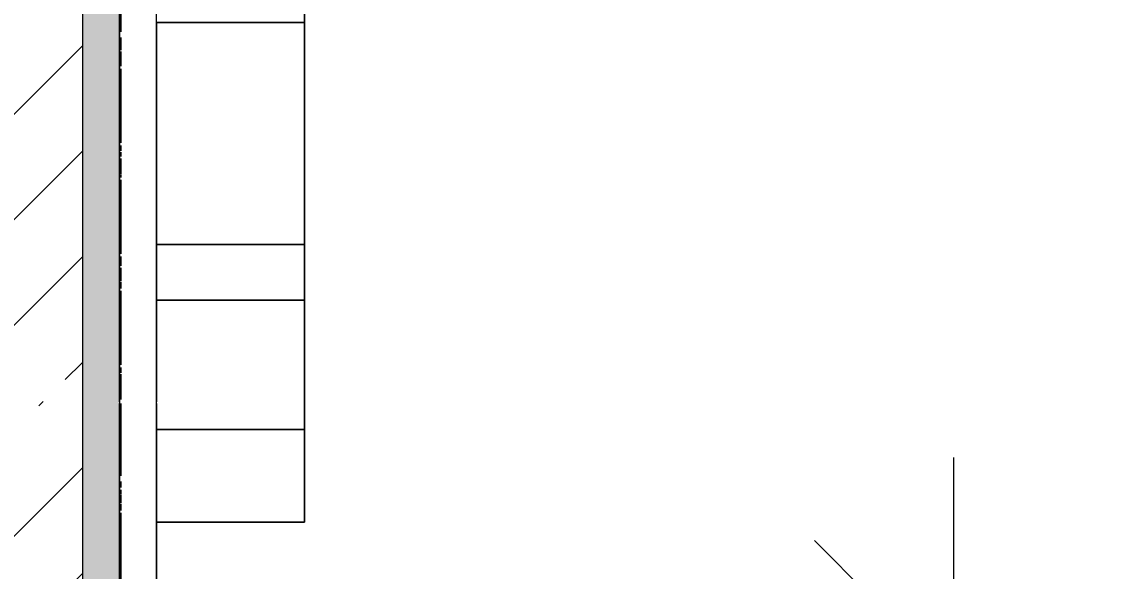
# Model space of a CAD drawing. Header units: millimetres. Extents: x 81494 to 296443, y -8553 to 29000.
# Drawn here: x 100767 to 101354, y 19313 to 19610 of the extents above; entities that cross this region are included whole.
import ezdxf

# ---------------------------------------------------------------- set-up
doc = ezdxf.new("R2010")
doc.units = ezdxf.units.MM
for name, color, linetype, lineweight in [('A-ANNO-DIMS', 7, 'Continuous', 9), ('A-ANNO-DIMS-100', 7, 'Continuous', 9), ('A-WALL', 7, 'Continuous', 9), ('I-FURN-IDEN', 7, 'Continuous', 9), ('I-WALL', 7, 'Continuous', 9)]:
    doc.layers.add(name, color=color, linetype=linetype, lineweight=lineweight)
for name, color, linetype, lineweight, true_color in [('A-WALL-1', 9, 'Continuous', 9, 0x808080), ('A-WALL-FNSH-1', 9, 'Continuous', 9, 0x808080), ('I-FURN-1', 9, 'Continuous', 9, 0x808080)]:
    doc.layers.add(name, color=color, linetype=linetype, lineweight=lineweight, true_color=true_color)
doc.styles.add('ISOCPEUR_1', font='isocpeur.ttf', dxfattribs={"width": 0.9, "height": 200})
doc.dimstyles.new('ISO-2_0_0_9К_Средний_округл2', dxfattribs={"dimscale": 304.8, "dimtxt": 199.196235, "dimasz": 0.492126, "dimexe": 0.393701, "dimexo": 0, "dimgap": 0, "dimtad": 1, "dimdec": 0, "dimrnd": 10, "dimzin": 0, "dimdsep": 46, "dimtxsty": 'ISOCPEUR_1', "dimblk1": 'OBLIQUE', "dimblk2": 'OBLIQUE', "dimsah": 1, "dimcen": 0.09, "dimdle": 0.393701, "dimazin": 0, "dimtfac": 1, "dimtdec": 4, "dimtix": 1, "dimtmove": 0, "dimatfit": 3, "dimfxl": 1, "dimtvp": 1, "dimtolj": 1, "dimtzin": 0, "dimarcsym": 2})

# ---------------------------------------------------------------- blocks, each defined once
blk = doc.blocks.new('Бизиборд лего - бизиборд 1_21б-32328682-План расстановки мебели и оборудования 1 этажа в осях 23_1-33')
at = {"layer": 'I-FURN-1'}
for p, q in [((-355, 100), (-385, 100)), ((-385, 100), (-355, 100)), ((-235, 100), (-355, 100)), ((-355, 100), (-235, 100)), ((-205, 100), (-355, 100)), ((-355, 100), (-355, 20)), ((-355, 20), (-355, 100)), ((-355, 100), (-205, 100)), ((-205, 100), (-235, 100)), ((-235, 100), (-205, 100)), ((-205, 100), (-235, 100)), ((-235, 100), (-235, 20)), ((-235, 20), (-235, 100)), ((-235, 100), (-205, 100)), ((-135, 100), (-205, 100)), ((-205, 100), (-135, 100)), ((-85, 100), (-205, 100)), ((-205, 100), (-85, 100)), ((-205, 20), (-205, 100)), ((-205, 100), (-205, 20)), ((-135, 20), (-135, 100)), ((-135, 100), (-135, 20)), ((-85, 20), (-85, 100)), ((-85, 100), (-85, 20)), ((0, 20), (-500, 20)), ((-355, 20), (-350, 20)), ((-355, 20), (-350, 20)), ((-350, 20), (-355, 20)), ((-355, 20), (-350, 20)), ((-350, 20), (-355, 20)), ((-350, 20), (-348.66, 20)), ((-330, 20), (-350, 20)), ((-350, 20), (-330, 20)), ((-330, 20), (-350, 20)), ((-350, 20), (-340, 20)), ((-330, 20), (-350, 20)), ((-350, 20), (-330, 20)), ((-330, 20), (-350, 20)), ((-350, 20), (-330, 20)), ((-349.66, 20), (-350, 20)), ((-350, 20), (-330, 20)), ((-330, 20), (-350, 20)), ((-350, 20), (-345, 20)), ((-330, 20), (-350, 20)), ((-350, 20), (-330, 20)), ((-330, 20), (-350, 20)), ((-350, 20), (-349.66, 20)), ((-330.34, 20), (-350, 20)), ((-350, 20), (-345, 20)), ((-330, 20), (-350, 20)), ((-350, 20), (-332.93, 20)), ((-347.07, 20), (-350, 20)), ((-350, 20), (-330, 20)), ((-330, 20), (-350, 20)), ((-350, 20), (-330, 20)), ((-330, 20), (-350, 20)), ((-350, 20), (-348.66, 20)), ((-330, 20), (-350, 20)), ((-350, 20), (-347.07, 20)), ((-345, 20), (-350, 20)), ((-350, 20), (-348.66, 20)), ((-348.66, 20), (-350, 20)), ((-350, 20), (-349.66, 20)), ((-348.66, 20), (-350, 20)), ((-350, 20), (-349.66, 20)), ((-335, 20), (-350, 20)), ((-350, 20), (-330, 20)), ((-337.41, 20), (-350, 20)), ((-350, 20), (-330, 20)), ((-330, 20), (-350, 20)), ((-350, 20), (-330, 20)), ((-330, 20), (-350, 20)), ((-350, 20), (-349.66, 20)), ((-342.59, 20), (-350, 20)), ((-350, 20), (-330, 20)), ((-330, 20), (-350, 20)), ((-350, 20), (-348.66, 20)), ((-349.66, 20), (-350, 20)), ((-350, 20), (-330, 20)), ((-330, 20), (-350, 20)), ((-350, 20), (-330, 20)), ((-330, 20), (-350, 20)), ((-350, 20), (-342.59, 20)), ((-349.66, 20), (-350, 20)), ((-348.66, 20), (-349.66, 20)), ((-349.66, 20), (-347.07, 20)), ((-349.66, 20), (-330, 20)), ((-349.66, 20), (-347.07, 20)), ((-349.66, 20), (-348.66, 20)), ((-347.07, 20), (-349.66, 20)), ((-330, 20), (-349.66, 20)), ((-348.66, 20), (-347.07, 20)), ((-342.59, 20), (-348.66, 20)), ((-348.66, 20), (-330, 20)), ((-348.66, 20), (-330, 20)), ((-347.07, 20), (-348.66, 20)), ((-345, 20), (-348.66, 20)), ((-348.66, 20), (-347.07, 20)), ((-348.66, 20), (-345, 20)), ((-347.07, 20), (-340, 20)), ((-347.07, 20), (-345, 20)), ((-347.07, 20), (-345, 20)), ((-330, 20), (-347.07, 20)), ((-347.07, 20), (-335, 20)), ((-345, 20), (-347.07, 20)), ((-347.07, 20), (-330, 20)), ((-347.07, 20), (-330, 20)), ((-342.59, 20), (-347.07, 20)), ((-347.07, 20), (-340, 20)), ((-340, 20), (-347.07, 20)), ((-347.07, 20), (-340, 20)), ((-340, 20), (-347.07, 20)), ((-345, 20), (-330, 20)), ((-345, 20), (-342.59, 20)), ((-345, 20), (-335, 20)), ((-345, 20), (-342.59, 20)), ((-330, 20), (-345, 20)), ((-337.41, 20), (-345, 20)), ((-330, 20), (-345, 20)), ((-345, 20), (-342.59, 20)), ((-330, 20), (-342.59, 20)), ((-342.59, 20), (-340, 20)), ((-342.59, 20), (-340, 20)), ((-332.93, 20), (-342.59, 20)), ((-342.59, 20), (-330, 20)), ((-330, 20), (-342.59, 20)), ((-342.59, 20), (-340, 20)), ((-340, 20), (-337.41, 20)), ((-340, 20), (-331.34, 20)), ((-340, 20), (-337.41, 20)), ((-340, 20), (-337.41, 20)), ((-339.36, 20), (-331.34, 20)), ((-339.36, 20), (-331.34, 20)), ((-331.34, 20), (-339.36, 20)), ((-339.36, 20), (-331.34, 20)), ((-331.34, 20), (-339.36, 20)), ((-337.41, 20), (-330, 20)), ((-337.41, 20), (-335, 20)), ((-330, 20), (-337.41, 20)), ((-330, 20), (-337.41, 20)), ((-337.41, 20), (-335, 20)), ((-335, 20), (-330, 20)), ((-335, 20), (-332.93, 20)), ((-335, 20), (-332.93, 20)), ((-330, 20), (-335, 20)), ((-335, 20), (-332.93, 20)), ((-332.93, 20), (-330, 20)), ((-332.93, 20), (-330, 20)), ((-332.93, 20), (-331.34, 20)), ((-330, 20), (-332.93, 20)), ((-332.93, 20), (-330, 20)), ((-331.34, 20), (-330.34, 20)), ((-331.34, 20), (-330, 20)), ((-330.34, 20), (-330, 20)), ((-330, 20), (-330.34, 20)), ((-330, 20), (-290, 20)), ((-330, 20), (-290, 20)), ((-290, 20), (-330, 20)), ((-330, 20), (-290, 20)), ((-290, 20), (-330, 20)), ((-290, 20), (-289.82, 20)), ((-289.82, 20), (-290, 20)), ((-290, 20), (-289.82, 20)), ((-289.82, 20), (-290, 20)), ((-290, 20), (-289.82, 20)), ((-289.82, 20), (-290, 20)), ((-290, 20), (-289.82, 20)), ((-289.82, 20), (-290, 20)), ((-290, 20), (-289.82, 20)), ((-289.82, 20), (-290, 20)), ((-290, 20), (-289.82, 20)), ((-289.82, 20), (-290, 20)), ((-290, 20), (-289.82, 20)), ((-289.82, 20), (-290, 20)), ((-290, 20), (-289.82, 20)), ((-289.82, 20), (-290, 20)), ((-290, 20), (-289.82, 20)), ((-289.82, 20), (-290, 20)), ((-290, 20), (-289.82, 20)), ((-289.82, 20), (-290, 20)), ((-290, 20), (-289.82, 20)), ((-289.82, 20), (-290, 20)), ((-290, 20), (-289.82, 20)), ((-289.82, 20), (-290, 20)), ((-290, 20), (-289.82, 20)), ((-289.82, 20), (-290, 20)), ((-290, 20), (-289.82, 20)), ((-289.82, 20), (-290, 20)), ((-290, 20), (-289.82, 20)), ((-289.82, 20), (-290, 20)), ((-290, 20), (-289.82, 20)), ((-289.82, 20), (-290, 20)), ((-290, 20), (-289.82, 20)), ((-289.82, 20), (-290, 20)), ((-290, 20), (-289.82, 20)), ((-289.82, 20), (-290, 20)), ((-290, 20), (-289.82, 20)), ((-289.82, 20), (-290, 20)), ((-290, 20), (-289.82, 20)), ((-289.82, 20), (-290, 20)), ((-290, 20), (-289.82, 20)), ((-289.82, 20), (-290, 20)), ((-290, 20), (-289.82, 20)), ((-289.82, 20), (-290, 20)), ((-290, 20), (-289.82, 20)), ((-289.82, 20), (-290, 20)), ((-290, 20), (-289.82, 20)), ((-289.82, 20), (-290, 20)), ((-290, 20), (-289.82, 20)), ((-289.82, 20), (-290, 20)), ((-290, 20), (-289.82, 20)), ((-289.82, 20), (-290, 20)), ((-290, 20), (-289.66, 20)), ((-287.07, 20), (-290, 20)), ((-289.82, 20), (-289.66, 20)), ((-289.66, 20), (-289.82, 20)), ((-289.82, 20), (-289.66, 20)), ((-289.66, 20), (-289.82, 20)), ((-289.82, 20), (-289.66, 20)), ((-289.66, 20), (-289.82, 20)), ((-289.82, 20), (-289.66, 20)), ((-289.66, 20), (-289.82, 20)), ((-289.82, 20), (-289.66, 20)), ((-289.66, 20), (-289.82, 20)), ((-289.82, 20), (-289.66, 20)), ((-289.66, 20), (-289.82, 20)), ((-289.82, 20), (-289.66, 20)), ((-289.66, 20), (-289.82, 20)), ((-289.82, 20), (-289.66, 20)), ((-289.66, 20), (-289.82, 20)), ((-289.82, 20), (-289.66, 20)), ((-289.66, 20), (-289.82, 20)), ((-289.82, 20), (-289.66, 20)), ((-289.66, 20), (-289.82, 20)), ((-289.82, 20), (-289.66, 20)), ((-289.66, 20), (-289.82, 20)), ((-289.82, 20), (-289.66, 20)), ((-289.66, 20), (-289.82, 20)), ((-289.82, 20), (-289.66, 20)), ((-289.66, 20), (-289.82, 20)), ((-289.82, 20), (-289.66, 20)), ((-289.66, 20), (-289.82, 20)), ((-289.82, 20), (-289.66, 20)), ((-289.66, 20), (-289.82, 20)), ((-289.82, 20), (-289.66, 20)), ((-289.66, 20), (-289.82, 20)), ((-289.82, 20), (-289.66, 20)), ((-289.66, 20), (-289.82, 20)), ((-289.82, 20), (-289.66, 20)), ((-289.66, 20), (-289.82, 20)), ((-289.82, 20), (-289.66, 20)), ((-289.66, 20), (-289.82, 20)), ((-289.82, 20), (-289.66, 20)), ((-289.66, 20), (-289.82, 20)), ((-289.82, 20), (-289.66, 20)), ((-289.66, 20), (-289.82, 20)), ((-289.82, 20), (-289.66, 20)), ((-289.66, 20), (-289.82, 20)), ((-289.82, 20), (-289.66, 20)), ((-289.66, 20), (-289.82, 20)), ((-289.82, 20), (-289.66, 20)), ((-289.66, 20), (-289.82, 20)), ((-289.82, 20), (-289.66, 20)), ((-289.66, 20), (-289.82, 20)), ((-289.82, 20), (-289.66, 20)), ((-289.66, 20), (-289.82, 20)), ((-289.66, 20), (-288.66, 20)), ((-285, 20), (-289.66, 20)), ((-289.66, 20), (-270, 20)), ((-270, 20), (-289.66, 20)), ((-289.66, 20), (-270, 20)), ((-270, 20), (-289.66, 20)), ((-289.66, 20), (-270, 20)), ((-270, 20), (-289.66, 20)), ((-289.66, 20), (-277.41, 20)), ((-270, 20), (-289.66, 20)), ((-289.66, 20), (-270, 20)), ((-270, 20), (-289.66, 20)), ((-289.66, 20), (-270, 20)), ((-270, 20), (-289.66, 20)), ((-289.66, 20), (-272.93, 20)), ((-270, 20), (-289.66, 20)), ((-289.66, 20), (-270, 20)), ((-272.93, 20), (-289.66, 20)), ((-289.66, 20), (-270, 20)), ((-270, 20), (-289.66, 20)), ((-289.66, 20), (-270, 20)), ((-270, 20), (-289.66, 20)), ((-289.66, 20), (-270, 20)), ((-270, 20), (-289.66, 20)), ((-289.66, 20), (-270, 20)), ((-270, 20), (-289.66, 20)), ((-289.66, 20), (-270, 20)), ((-287.07, 20), (-289.66, 20)), ((-289.66, 20), (-282.59, 20)), ((-288.66, 20), (-289.66, 20)), ((-289.66, 20), (-285, 20)), ((-282.59, 20), (-289.66, 20)), ((-289.66, 20), (-288.66, 20)), ((-288.66, 20), (-289.66, 20)), ((-289.66, 20), (-270, 20)), ((-270, 20), (-289.66, 20)), ((-289.66, 20), (-272.93, 20)), ((-288.66, 20), (-289.66, 20)), ((-289.66, 20), (-277.41, 20)), ((-288.66, 20), (-289.66, 20)), ((-289.66, 20), (-288.66, 20)), ((-272.93, 20), (-289.66, 20)), ((-289.66, 20), (-288.66, 20)), ((-270, 20), (-289.66, 20)), ((-289.66, 20), (-270, 20)), ((-270, 20), (-289.66, 20)), ((-289.66, 20), (-287.07, 20)), ((-287.07, 20), (-289.66, 20)), ((-289.66, 20), (-270, 20)), ((-270, 20), (-289.66, 20)), ((-289.66, 20), (-270, 20)), ((-270, 20), (-289.66, 20)), ((-289.66, 20), (-288.66, 20)), ((-288.66, 20), (-285.62, 20)), ((-288.66, 20), (-287.07, 20)), ((-287.07, 20), (-288.66, 20)), ((-288.66, 20), (-287.07, 20)), ((-270, 20), (-288.66, 20)), ((-287.07, 20), (-288.66, 20)), ((-282.59, 20), (-288.66, 20)), ((-288.66, 20), (-287.07, 20)), ((-288.66, 20), (-287.07, 20)), ((-288.66, 20), (-287.07, 20)), ((-288.66, 20), (-285.62, 20)), ((-285.62, 20), (-288.66, 20)), ((-288.66, 20), (-285.62, 20)), ((-285.62, 20), (-288.66, 20)), ((-287.07, 20), (-285, 20)), ((-270, 20), (-287.07, 20)), ((-285, 20), (-287.07, 20)), ((-287.07, 20), (-280, 20)), ((-285, 20), (-287.07, 20)), ((-287.07, 20), (-285, 20)), ((-287.07, 20), (-272.93, 20)), ((-287.07, 20), (-270, 20)), ((-285, 20), (-287.07, 20)), ((-287.07, 20), (-270, 20)), ((-285, 20), (-287.07, 20)), ((-285, 20), (-282.59, 20)), ((-285, 20), (-282.59, 20)), ((-282.59, 20), (-285, 20)), ((-270, 20), (-285, 20)), ((-285, 20), (-270, 20)), ((-282.59, 20), (-285, 20)), ((-285, 20), (-282.59, 20)), ((-282.59, 20), (-285, 20)), ((-282.59, 20), (-285, 20)), ((-285, 20), (-282.59, 20)), ((-282.59, 20), (-285, 20)), ((-285, 20), (-282.59, 20)), ((-282.59, 20), (-285, 20)), ((-282.59, 20), (-280, 20)), ((-280, 20), (-282.59, 20)), ((-282.59, 20), (-280, 20)), ((-272.93, 20), (-282.59, 20)), ((-280, 20), (-282.59, 20)), ((-275, 20), (-282.59, 20)), ((-282.59, 20), (-280, 20)), ((-277.41, 20), (-282.59, 20)), ((-280, 20), (-282.59, 20)), ((-281.48, 20), (-273.21, 20)), ((-281.48, 20), (-273.21, 20)), ((-273.21, 20), (-281.48, 20)), ((-281.48, 20), (-273.21, 20)), ((-273.21, 20), (-281.48, 20)), ((-280, 20), (-277.41, 20)), ((-270, 20), (-280, 20)), ((-280, 20), (-277.41, 20)), ((-280, 20), (-275, 20)), ((-277.41, 20), (-280, 20)), ((-280, 20), (-271.34, 20)), ((-277.41, 20), (-280, 20)), ((-277.41, 20), (-275, 20)), ((-277.41, 20), (-272.93, 20)), ((-277.41, 20), (-275, 20)), ((-270, 20), (-277.41, 20)), ((-277.41, 20), (-275, 20)), ((-270, 20), (-277.41, 20)), ((-270, 20), (-277.41, 20)), ((-275, 20), (-270, 20)), ((-275, 20), (-272.93, 20)), ((-275, 20), (-272.93, 20)), ((-275, 20), (-272.93, 20)), ((-272.93, 20), (-275, 20)), ((-272.93, 20), (-271.34, 20)), ((-272.93, 20), (-270, 20)), ((-272.93, 20), (-270, 20)), ((-270.34, 20), (-272.93, 20)), ((-272.93, 20), (-270, 20)), ((-270, 20), (-272.93, 20)), ((-272.93, 20), (-270, 20)), ((-272.93, 20), (-270, 20)), ((-272.93, 20), (-270, 20)), ((-271.34, 20), (-272.93, 20)), ((-271.34, 20), (-272.93, 20)), ((-272.93, 20), (-271.34, 20)), ((-272.93, 20), (-271.34, 20)), ((-271.34, 20), (-272.93, 20)), ((-272.93, 20), (-271.34, 20)), ((-271.34, 20), (-272.93, 20)), ((-270, 20), (-271.34, 20)), ((-271.34, 20), (-270.34, 20)), ((-270.34, 20), (-271.34, 20)), ((-271.34, 20), (-270, 20)), ((-270, 20), (-270.34, 20)), ((-270.34, 20), (-270, 20)), ((-270, 20), (-270.34, 20)), ((-270, 20), (-235, 20)), ((-270, 20), (-235, 20)), ((-235, 20), (-270, 20)), ((-270, 20), (-230, 20)), ((-230, 20), (-270, 20)), ((-235, 20), (-230, 20)), ((-235, 20), (-230, 20)), ((-230, 20), (-235, 20)), ((-235, 20), (-230, 20)), ((-230, 20), (-235, 20)), ((-230, 20), (-220, 20)), ((-215, 20), (-230, 20)), ((-230, 20), (-210, 20)), ((-210, 20), (-230, 20)), ((-230, 20), (-210, 20)), ((-229.66, 20), (-230, 20)), ((-230, 20), (-210, 20)), ((-210, 20), (-230, 20)), ((-230, 20), (-210, 20)), ((-210, 20), (-230, 20)), ((-230, 20), (-210, 20)), ((-228.66, 20), (-230, 20)), ((-230, 20), (-222.59, 20)), ((-210, 20), (-230, 20)), ((-230, 20), (-211.34, 20)), ((-210, 20), (-230, 20)), ((-230, 20), (-210, 20)), ((-210, 20), (-230, 20)), ((-230, 20), (-217.41, 20)), ((-229.66, 20), (-230, 20)), ((-230, 20), (-228.66, 20)), ((-210.34, 20), (-230, 20)), ((-230, 20), (-210, 20)), ((-227.07, 20), (-230, 20)), ((-230, 20), (-210, 20)), ((-210, 20), (-230, 20)), ((-230, 20), (-229.66, 20)), ((-210, 20), (-230, 20)), ((-230, 20), (-229.66, 20)), ((-210, 20), (-230, 20)), ((-230, 20), (-227.07, 20)), ((-212.93, 20), (-230, 20)), ((-230, 20), (-228.66, 20)), ((-229.66, 20), (-230, 20)), ((-230, 20), (-210, 20)), ((-210, 20), (-230, 20)), ((-230, 20), (-229.66, 20)), ((-210, 20), (-230, 20)), ((-230, 20), (-222.59, 20)), ((-225, 20), (-230, 20)), ((-230, 20), (-228.66, 20)), ((-217.41, 20), (-230, 20)), ((-230, 20), (-210, 20)), ((-210, 20), (-230, 20)), ((-230, 20), (-210, 20)), ((-210, 20), (-230, 20)), ((-230, 20), (-229.66, 20)), ((-229.66, 20), (-230, 20)), ((-230, 20), (-210, 20)), ((-210, 20), (-230, 20)), ((-230, 20), (-210, 20)), ((-210, 20), (-230, 20)), ((-230, 20), (-210.34, 20)), ((-212.93, 20), (-230, 20)), ((-212.93, 20), (-229.66, 20)), ((-225, 20), (-229.66, 20)), ((-229.66, 20), (-222.59, 20)), ((-229.66, 20), (-228.66, 20)), ((-228.66, 20), (-229.66, 20)), ((-229.66, 20), (-228.66, 20)), ((-229.66, 20), (-227.07, 20)), ((-227.07, 20), (-229.66, 20)), ((-228.66, 20), (-223.6, 20)), ((-210, 20), (-228.66, 20)), ((-228.66, 20), (-212.93, 20)), ((-228.66, 20), (-227.07, 20)), ((-228.66, 20), (-227.07, 20)), ((-215, 20), (-228.66, 20)), ((-228.66, 20), (-227.07, 20)), ((-228.66, 20), (-215, 20)), ((-228.66, 20), (-223.6, 20)), ((-223.6, 20), (-228.66, 20)), ((-228.66, 20), (-223.6, 20)), ((-223.6, 20), (-228.66, 20)), ((-228.66, 20), (-223.6, 20)), ((-223.6, 20), (-228.66, 20)), ((-210, 20), (-227.07, 20)), ((-227.07, 20), (-225, 20)), ((-227.07, 20), (-222.59, 20)), ((-227.07, 20), (-225, 20)), ((-227.07, 20), (-222.59, 20)), ((-227.07, 20), (-210, 20)), ((-225, 20), (-227.07, 20)), ((-220, 20), (-225, 20)), ((-225, 20), (-222.59, 20)), ((-225, 20), (-222.59, 20)), ((-220, 20), (-225, 20)), ((-222.59, 20), (-225, 20)), ((-222.59, 20), (-215.33, 20)), ((-222.59, 20), (-220, 20)), ((-222.59, 20), (-210, 20)), ((-222.59, 20), (-210, 20)), ((-222.59, 20), (-220, 20)), ((-222.59, 20), (-220, 20)), ((-222.59, 20), (-211.34, 20)), ((-222.59, 20), (-212.93, 20)), ((-220, 20), (-222.59, 20)), ((-222.59, 20), (-215.33, 20)), ((-215.33, 20), (-222.59, 20)), ((-222.59, 20), (-215.33, 20)), ((-215.33, 20), (-222.59, 20)), ((-222.59, 20), (-215.33, 20)), ((-215.33, 20), (-222.59, 20)), ((-220, 20), (-210, 20)), ((-220, 20), (-210, 20)), ((-215, 20), (-220, 20)), ((-220, 20), (-210, 20)), ((-220, 20), (-217.41, 20)), ((-210.34, 20), (-220, 20)), ((-217.41, 20), (-220, 20)), ((-217.41, 20), (-215, 20)), ((-217.41, 20), (-215, 20)), ((-211.34, 20), (-217.41, 20)), ((-210, 20), (-217.41, 20)), ((-215, 20), (-211.34, 20)), ((-210, 20), (-215, 20)), ((-215, 20), (-212.93, 20)), ((-211.34, 20), (-215, 20)), ((-215, 20), (-212.93, 20)), ((-210, 20), (-215, 20)), ((-215, 20), (-211.34, 20)), ((-215, 20), (-211.34, 20)), ((-211.34, 20), (-215, 20)), ((-215, 20), (-211.34, 20)), ((-211.34, 20), (-215, 20)), ((-215, 20), (-211.34, 20)), ((-211.34, 20), (-215, 20)), ((-210, 20), (-212.93, 20)), ((-212.93, 20), (-211.34, 20)), ((-212.93, 20), (-210, 20)), ((-211.34, 20), (-212.93, 20)), ((-212.93, 20), (-211.34, 20)), ((-212.93, 20), (-211.34, 20)), ((-211.34, 20), (-212.93, 20)), ((-211.34, 20), (-210, 20)), ((-211.34, 20), (-210.34, 20)), ((-210, 20), (-211.34, 20)), ((-210.34, 20), (-211.34, 20)), ((-211.34, 20), (-210, 20)), ((-211.34, 20), (-210, 20)), ((-211.34, 20), (-210, 20)), ((-211.34, 20), (-210.34, 20)), ((-210, 20), (-211.34, 20)), ((-210.34, 20), (-211.34, 20)), ((-210.34, 20), (-210, 20)), ((-210, 20), (-210.34, 20)), ((-210, 20), (-210.34, 20)), ((-210, 20), (-210.34, 20)), ((-210.34, 20), (-210, 20)), ((-210.34, 20), (-210, 20)), ((-210, 20), (-210.34, 20)), ((-210, 20), (-205, 20)), ((-210, 20), (-205, 20)), ((-205, 20), (-210, 20)), ((-210, 20), (-205, 20)), ((-205, 20), (-210, 20)), ((-210, 20), (-205, 20)), ((-205, 20), (-210, 20)), ((-205, 20), (-170, 20)), ((-205, 20), (-170, 20)), ((-170, 20), (-205, 20)), ((-205, 20), (-170, 20)), ((-170, 20), (-205, 20)), ((-170, 20), (-162.59, 20)), ((-157.45, 20), (-170, 20)), ((-170, 20), (-157.45, 20)), ((-157.45, 20), (-170, 20)), ((-170, 20), (-169.66, 20)), ((-157.45, 20), (-170, 20)), ((-170, 20), (-157.45, 20)), ((-157.45, 20), (-170, 20)), ((-170, 20), (-157.45, 20)), ((-157.45, 20), (-170, 20)), ((-170, 20), (-157.45, 20)), ((-157.45, 20), (-170, 20)), ((-170, 20), (-157.45, 20)), ((-157.45, 20), (-170, 20)), ((-170, 20), (-157.45, 20)), ((-157.45, 20), (-170, 20)), ((-170, 20), (-167.07, 20)), ((-168.66, 20), (-170, 20)), ((-170, 20), (-157.45, 20)), ((-157.45, 20), (-170, 20)), ((-170, 20), (-157.45, 20)), ((-157.45, 20), (-170, 20)), ((-170, 20), (-157.45, 20)), ((-157.45, 20), (-170, 20)), ((-170, 20), (-157.45, 20)), ((-157.45, 20), (-170, 20)), ((-170, 20), (-157.45, 20)), ((-157.45, 20), (-170, 20)), ((-170, 20), (-167.07, 20)), ((-157.45, 20), (-170, 20)), ((-170, 20), (-162.59, 20)), ((-157.45, 20), (-170, 20)), ((-170, 20), (-167.07, 20)), ((-169.66, 20), (-170, 20)), ((-170, 20), (-157.45, 20)), ((-169.66, 20), (-170, 20)), ((-170, 20), (-157.45, 20)), ((-167.07, 20), (-170, 20)), ((-170, 20), (-157.45, 20)), ((-169.66, 20), (-170, 20)), ((-170, 20), (-157.45, 20)), ((-157.45, 20), (-170, 20)), ((-170, 20), (-157.45, 20)), ((-157.45, 20), (-170, 20)), ((-170, 20), (-157.45, 20)), ((-157.45, 20), (-170, 20)), ((-170, 20), (-169.66, 20)), ((-167.07, 20), (-170, 20)), ((-170, 20), (-157.45, 20)), ((-157.45, 20), (-170, 20)), ((-170, 20), (-157.45, 20)), ((-157.45, 20), (-170, 20)), ((-170, 20), (-162.59, 20)), ((-169.66, 20), (-170, 20)), ((-169.66, 20), (-157.45, 20)), ((-157.45, 20), (-169.66, 20)), ((-157.45, 20), (-169.66, 20)), ((-168.66, 20), (-169.66, 20)), ((-169.66, 20), (-168.66, 20)), ((-150, 20), (-169.66, 20)), ((-168.66, 20), (-165.72, 20)), ((-157.45, 20), (-168.66, 20)), ((-167.07, 20), (-168.66, 20)), ((-168.66, 20), (-165, 20)), ((-168.66, 20), (-165.72, 20)), ((-165.72, 20), (-168.66, 20)), ((-168.66, 20), (-165.72, 20)), ((-165.72, 20), (-168.66, 20)), ((-167.07, 20), (-157.45, 20)), ((-167.07, 20), (-160, 20)), ((-167.07, 20), (-157.45, 20)), ((-162.59, 20), (-167.07, 20)), ((-165, 20), (-167.07, 20)), ((-162.59, 20), (-167.07, 20)), ((-165, 20), (-157.46, 20)), ((-162.59, 20), (-165, 20)), ((-165, 20), (-160, 20)), ((-165, 20), (-157.46, 20)), ((-157.46, 20), (-165, 20)), ((-165, 20), (-157.46, 20)), ((-157.46, 20), (-165, 20)), ((-162.59, 20), (-160, 20)), ((-162.59, 20), (-157.45, 20)), ((-160, 20), (-162.59, 20)), ((-160, 20), (-162.59, 20)), ((-160, 20), (-162.59, 20)), ((-162.59, 20), (-160, 20)), ((-160, 20), (-157.45, 20)), ((-160, 20), (-157.45, 20)), ((-157.45, 20), (-160, 20)), ((-157.45, 20), (-160, 20)), ((-160, 20), (-157.45, 20)), ((-157.45, 20), (-160, 20)), ((-160, 20), (-157.41, 20)), ((-157.45, 20), (-157.41, 20)), ((-157.41, 20), (-157.45, 20)), ((-157.45, 20), (-157.41, 20)), ((-157.41, 20), (-157.45, 20)), ((-157.45, 20), (-157.41, 20)), ((-157.41, 20), (-157.45, 20)), ((-157.45, 20), (-157.41, 20)), ((-157.41, 20), (-157.45, 20)), ((-157.45, 20), (-157.41, 20)), ((-157.41, 20), (-157.45, 20)), ((-157.45, 20), (-157.41, 20)), ((-157.41, 20), (-157.45, 20)), ((-157.45, 20), (-157.41, 20)), ((-157.41, 20), (-157.45, 20)), ((-157.45, 20), (-157.41, 20)), ((-157.41, 20), (-157.45, 20)), ((-157.45, 20), (-157.41, 20)), ((-157.41, 20), (-157.45, 20)), ((-157.45, 20), (-157.41, 20)), ((-157.41, 20), (-157.45, 20)), ((-157.45, 20), (-157.41, 20)), ((-157.41, 20), (-157.45, 20)), ((-157.45, 20), (-157.41, 20)), ((-157.41, 20), (-157.45, 20)), ((-157.45, 20), (-157.41, 20)), ((-157.41, 20), (-157.45, 20)), ((-157.45, 20), (-157.41, 20)), ((-157.41, 20), (-157.45, 20)), ((-157.45, 20), (-157.41, 20)), ((-157.41, 20), (-157.45, 20)), ((-157.45, 20), (-157.41, 20)), ((-157.41, 20), (-157.45, 20)), ((-157.45, 20), (-157.41, 20)), ((-157.41, 20), (-157.45, 20)), ((-157.45, 20), (-157.41, 20)), ((-157.41, 20), (-157.45, 20)), ((-157.45, 20), (-157.41, 20)), ((-157.41, 20), (-157.45, 20)), ((-157.45, 20), (-157.41, 20)), ((-157.41, 20), (-157.45, 20)), ((-157.45, 20), (-157.41, 20)), ((-157.41, 20), (-157.45, 20)), ((-157.45, 20), (-157.41, 20)), ((-157.41, 20), (-157.45, 20)), ((-157.45, 20), (-157.41, 20)), ((-157.41, 20), (-157.45, 20)), ((-157.45, 20), (-157.41, 20)), ((-157.41, 20), (-157.45, 20)), ((-157.45, 20), (-157.41, 20)), ((-157.41, 20), (-157.45, 20)), ((-157.45, 20), (-157.41, 20)), ((-157.41, 20), (-157.45, 20)), ((-157.41, 20), (-151.34, 20)), ((-157.41, 20), (-150, 20)), ((-150, 20), (-157.41, 20)), ((-157.41, 20), (-150, 20)), ((-150, 20), (-157.41, 20)), ((-157.41, 20), (-150, 20)), ((-150, 20), (-157.41, 20)), ((-157.41, 20), (-150, 20)), ((-150, 20), (-157.41, 20)), ((-157.41, 20), (-150, 20)), ((-150, 20), (-157.41, 20)), ((-157.41, 20), (-150, 20)), ((-150, 20), (-157.41, 20)), ((-157.41, 20), (-150, 20)), ((-150, 20), (-157.41, 20)), ((-157.41, 20), (-150, 20)), ((-152.93, 20), (-157.41, 20)), ((-157.41, 20), (-152.93, 20)), ((-150, 20), (-157.41, 20)), ((-157.41, 20), (-150, 20)), ((-150, 20), (-157.41, 20)), ((-157.41, 20), (-150, 20)), ((-150, 20), (-157.41, 20)), ((-157.41, 20), (-150, 20)), ((-150, 20), (-157.41, 20)), ((-157.41, 20), (-150, 20)), ((-151.34, 20), (-157.41, 20)), ((-157.41, 20), (-150, 20)), ((-150, 20), (-157.41, 20)), ((-157.41, 20), (-151.34, 20)), ((-150, 20), (-157.41, 20)), ((-157.41, 20), (-155, 20)), ((-150, 20), (-157.41, 20)), ((-157.41, 20), (-150, 20)), ((-155, 20), (-157.41, 20)), ((-157.41, 20), (-150, 20)), ((-155, 20), (-157.41, 20)), ((-157.41, 20), (-150, 20)), ((-155, 20), (-157.41, 20)), ((-157.41, 20), (-150, 20)), ((-155, 20), (-157.41, 20)), ((-157.41, 20), (-150, 20)), ((-150, 20), (-157.41, 20)), ((-157.41, 20), (-150, 20)), ((-150, 20), (-157.41, 20)), ((-157.41, 20), (-155, 20)), ((-152.93, 20), (-157.41, 20)), ((-157.41, 20), (-155, 20)), ((-150, 20), (-157.41, 20)), ((-157.41, 20), (-150, 20)), ((-150, 20), (-157.41, 20)), ((-157.41, 20), (-150, 20)), ((-150, 20), (-157.41, 20)), ((-157.41, 20), (-155, 20)), ((-157.41, 20), (-151.34, 20)), ((-151.34, 20), (-157.41, 20)), ((-157.41, 20), (-151.34, 20)), ((-151.34, 20), (-157.41, 20)), ((-155, 20), (-150, 20)), ((-150, 20), (-155, 20)), ((-150, 20), (-155, 20)), ((-150, 20), (-155, 20)), ((-152.93, 20), (-155, 20)), ((-155, 20), (-152.93, 20)), ((-155, 20), (-152.93, 20)), ((-155, 20), (-152.93, 20)), ((-150, 20), (-152.93, 20)), ((-152.93, 20), (-150, 20)), ((-151.34, 20), (-152.93, 20)), ((-152.93, 20), (-151.34, 20)), ((-150.34, 20), (-152.93, 20)), ((-152.93, 20), (-150, 20)), ((-152.93, 20), (-150, 20)), ((-150, 20), (-151.34, 20)), ((-151.34, 20), (-150.34, 20)), ((-150.34, 20), (-151.34, 20)), ((-151.34, 20), (-150, 20)), ((-150.34, 20), (-150, 20)), ((-150, 20), (-150.34, 20)), ((-150, 20), (-150.34, 20)), ((-149.19, 20), (-135, 20)), ((-149.19, 20), (-135, 20)), ((-135, 20), (-149.19, 20)), ((-149.19, 20), (-110, 20)), ((-110, 20), (-149.19, 20)), ((-135, 20), (-110, 20)), ((-110, 20), (-91.34, 20)), ((-91.34, 20), (-110, 20)), ((-110, 20), (-91.34, 20)), ((-91.34, 20), (-110, 20)), ((-110, 20), (-91.34, 20)), ((-91.34, 20), (-110, 20)), ((-110, 20), (-102.59, 20)), ((-91.34, 20), (-110, 20)), ((-110, 20), (-91.34, 20)), ((-91.34, 20), (-110, 20)), ((-110, 20), (-91.34, 20)), ((-91.34, 20), (-110, 20)), ((-110, 20), (-91.34, 20)), ((-91.34, 20), (-110, 20)), ((-110, 20), (-91.34, 20)), ((-91.34, 20), (-110, 20)), ((-110, 20), (-91.34, 20)), ((-97.41, 20), (-110, 20)), ((-110, 20), (-105, 20)), ((-105, 20), (-110, 20)), ((-110, 20), (-91.34, 20)), ((-91.34, 20), (-110, 20)), ((-110, 20), (-91.34, 20)), ((-91.34, 20), (-110, 20)), ((-110, 20), (-95, 20)), ((-91.34, 20), (-110, 20)), ((-110, 20), (-91.34, 20)), ((-91.34, 20), (-110, 20)), ((-110, 20), (-105, 20)), ((-107.07, 20), (-110, 20)), ((-110, 20), (-109.66, 20)), ((-109.66, 20), (-110, 20)), ((-110, 20), (-109.66, 20)), ((-107.07, 20), (-110, 20)), ((-110, 20), (-91.34, 20)), ((-102.59, 20), (-110, 20)), ((-110, 20), (-109.66, 20)), ((-91.34, 20), (-110, 20)), ((-110, 20), (-109.66, 20)), ((-108.66, 20), (-110, 20)), ((-110, 20), (-91.34, 20)), ((-91.34, 20), (-110, 20)), ((-110, 20), (-91.34, 20)), ((-91.34, 20), (-110, 20)), ((-110, 20), (-105, 20)), ((-108.66, 20), (-110, 20)), ((-110, 20), (-109.66, 20)), ((-102.59, 20), (-110, 20)), ((-110, 20), (-91.34, 20)), ((-91.34, 20), (-110, 20)), ((-110, 20), (-91.34, 20)), ((-91.34, 20), (-110, 20)), ((-110, 20), (-109.66, 20)), ((-90, 20), (-110, 20)), ((-109.66, 20), (-108.66, 20)), ((-108.66, 20), (-109.66, 20)), ((-109.66, 20), (-108.66, 20)), ((-109.66, 20), (-108.66, 20)), ((-109.66, 20), (-108.66, 20)), ((-109.66, 20), (-108.66, 20)), ((-109.66, 20), (-90, 20)), ((-108.66, 20), (-107.07, 20)), ((-107.07, 20), (-108.66, 20)), ((-108.66, 20), (-100, 20)), ((-108.66, 20), (-95, 20)), ((-108.66, 20), (-107.07, 20)), ((-107.07, 20), (-108.66, 20)), ((-91.34, 20), (-108.66, 20)), ((-108.66, 20), (-107.07, 20)), ((-107.07, 20), (-103.71, 20)), ((-105, 20), (-107.07, 20)), ((-107.07, 20), (-105, 20)), ((-105, 20), (-107.07, 20)), ((-95, 20), (-107.07, 20)), ((-107.07, 20), (-105, 20)), ((-105, 20), (-107.07, 20)), ((-107.07, 20), (-97.41, 20)), ((-107.07, 20), (-103.71, 20)), ((-103.71, 20), (-107.07, 20)), ((-105, 20), (-91.34, 20)), ((-97.41, 20), (-105, 20)), ((-105, 20), (-102.59, 20)), ((-102.59, 20), (-105, 20)), ((-105, 20), (-102.59, 20)), ((-102.59, 20), (-105, 20)), ((-105, 20), (-102.59, 20)), ((-102.59, 20), (-105, 20)), ((-105, 20), (-102.59, 20)), ((-102.59, 20), (-100, 20)), ((-102.59, 20), (-91.34, 20)), ((-102.59, 20), (-95, 20)), ((-91.34, 20), (-102.59, 20)), ((-102.59, 20), (-92.93, 20)), ((-100, 20), (-102.59, 20)), ((-91.34, 20), (-102.59, 20)), ((-102.59, 20), (-100, 20)), ((-100, 20), (-102.59, 20)), ((-102.59, 20), (-100, 20)), ((-97.41, 20), (-102.59, 20)), ((-102.59, 20), (-100, 20)), ((-100, 20), (-102.59, 20)), ((-97.41, 20), (-100, 20)), ((-100, 20), (-97.41, 20)), ((-100, 20), (-95, 20)), ((-95, 20), (-100, 20)), ((-100, 20), (-95, 20)), ((-99.58, 20), (-95.44, 20)), ((-99.58, 20), (-95.44, 20)), ((-95.44, 20), (-99.58, 20)), ((-91.34, 20), (-97.41, 20)), ((-95, 20), (-97.41, 20)), ((-95, 20), (-97.41, 20)), ((-97.41, 20), (-95, 20)), ((-97.41, 20), (-91.34, 20)), ((-91.34, 20), (-97.41, 20)), ((-95, 20), (-91.34, 20)), ((-91.34, 20), (-95, 20)), ((-95, 20), (-91.34, 20)), ((-95, 20), (-91.34, 20)), ((-92.93, 20), (-95, 20)), ((-95, 20), (-92.93, 20)), ((-91.34, 20), (-95, 20)), ((-95, 20), (-91.34, 20)), ((-95, 20), (-91.34, 20)), ((-91.34, 20), (-95, 20)), ((-95, 20), (-92.93, 20)), ((-95, 20), (-91.34, 20)), ((-91.34, 20), (-95, 20)), ((-92.93, 20), (-91.34, 20)), ((-91.34, 20), (-92.93, 20)), ((-92.93, 20), (-91.34, 20)), ((-92.93, 20), (-91.34, 20)), ((-91.34, 20), (-91.3, 20)), ((-91.3, 20), (-91.34, 20)), ((-91.34, 20), (-91.3, 20)), ((-91.3, 20), (-91.34, 20)), ((-91.34, 20), (-91.3, 20)), ((-91.3, 20), (-91.34, 20)), ((-91.34, 20), (-91.3, 20)), ((-91.3, 20), (-91.34, 20)), ((-91.34, 20), (-91.3, 20)), ((-91.3, 20), (-91.34, 20)), ((-91.34, 20), (-91.3, 20)), ((-91.3, 20), (-91.34, 20)), ((-91.34, 20), (-91.3, 20)), ((-91.3, 20), (-91.34, 20)), ((-91.34, 20), (-91.3, 20)), ((-91.3, 20), (-91.34, 20)), ((-91.34, 20), (-91.3, 20)), ((-91.3, 20), (-91.34, 20)), ((-91.34, 20), (-91.3, 20)), ((-91.3, 20), (-91.34, 20)), ((-91.34, 20), (-91.3, 20)), ((-91.3, 20), (-91.34, 20)), ((-91.34, 20), (-91.3, 20)), ((-91.3, 20), (-91.34, 20)), ((-91.34, 20), (-91.3, 20)), ((-91.3, 20), (-91.34, 20)), ((-91.34, 20), (-91.3, 20)), ((-91.3, 20), (-91.34, 20)), ((-91.34, 20), (-91.3, 20)), ((-91.3, 20), (-91.34, 20)), ((-91.34, 20), (-91.3, 20)), ((-91.3, 20), (-91.34, 20)), ((-91.34, 20), (-91.3, 20)), ((-91.3, 20), (-91.34, 20)), ((-91.34, 20), (-91.3, 20)), ((-91.3, 20), (-91.34, 20)), ((-91.34, 20), (-91.3, 20)), ((-91.3, 20), (-91.34, 20)), ((-91.34, 20), (-91.3, 20)), ((-91.3, 20), (-91.34, 20)), ((-91.34, 20), (-91.3, 20)), ((-91.3, 20), (-91.34, 20)), ((-91.34, 20), (-91.3, 20)), ((-91.3, 20), (-91.34, 20)), ((-91.34, 20), (-91.3, 20)), ((-91.3, 20), (-91.34, 20)), ((-91.34, 20), (-91.3, 20)), ((-91.3, 20), (-91.34, 20)), ((-91.34, 20), (-91.3, 20)), ((-91.3, 20), (-91.34, 20)), ((-91.34, 20), (-91.3, 20)), ((-91.3, 20), (-91.34, 20)), ((-91.3, 20), (-90, 20)), ((-90, 20), (-91.3, 20)), ((-91.3, 20), (-90, 20)), ((-90, 20), (-91.3, 20)), ((-91.3, 20), (-90, 20)), ((-90, 20), (-91.3, 20)), ((-91.3, 20), (-90, 20)), ((-90, 20), (-91.3, 20)), ((-91.3, 20), (-90, 20)), ((-90, 20), (-91.3, 20)), ((-91.3, 20), (-90, 20)), ((-90, 20), (-91.3, 20)), ((-91.3, 20), (-90, 20)), ((-90, 20), (-91.3, 20)), ((-91.3, 20), (-90, 20)), ((-90, 20), (-91.3, 20)), ((-91.3, 20), (-90.34, 20)), ((-90, 20), (-91.3, 20)), ((-91.3, 20), (-90, 20)), ((-90, 20), (-91.3, 20)), ((-91.3, 20), (-90, 20)), ((-90, 20), (-91.3, 20)), ((-91.3, 20), (-90, 20)), ((-90, 20), (-91.3, 20)), ((-91.3, 20), (-90, 20)), ((-90, 20), (-91.3, 20)), ((-91.3, 20), (-90, 20)), ((-90, 20), (-91.3, 20)), ((-91.3, 20), (-90.34, 20)), ((-90, 20), (-91.3, 20)), ((-91.3, 20), (-90.34, 20)), ((-90, 20), (-91.3, 20)), ((-91.3, 20), (-90, 20)), ((-90.34, 20), (-91.3, 20)), ((-91.3, 20), (-90, 20)), ((-90, 20), (-91.3, 20)), ((-91.3, 20), (-90.34, 20)), ((-90, 20), (-91.3, 20)), ((-91.3, 20), (-90, 20)), ((-90.34, 20), (-91.3, 20)), ((-91.3, 20), (-90, 20)), ((-90, 20), (-91.3, 20)), ((-91.3, 20), (-90, 20)), ((-90, 20), (-91.3, 20)), ((-91.3, 20), (-90, 20)), ((-90, 20), (-91.3, 20)), ((-91.3, 20), (-90, 20)), ((-90, 20), (-91.3, 20)), ((-91.3, 20), (-90, 20)), ((-90, 20), (-91.3, 20)), ((-91.3, 20), (-90, 20)), ((-90, 20), (-91.3, 20)), ((-90.34, 20), (-90, 20)), ((-90.34, 20), (-90, 20)), ((-90.34, 20), (-90, 20)), ((-90, 20), (-90.34, 20)), ((-90.34, 20), (-90, 20)), ((-90, 20), (-90.34, 20)), ((-90, 20), (-85, 20)), ((-90, 20), (-85, 20)), ((-85, 20), (-90, 20)), ((-85, 20), (-50, 20)), ((-500, 0), (0, 0)), ((-330, 0), (-350, 0)), ((-350, 0), (-330, 0)), ((-330, 0), (-350, 0)), ((-350, 0), (-330, 0)), ((-330, 0), (-350, 0)), ((-350, 0), (-330, 0)), ((-345, 0), (-350, 0)), ((-350, 0), (-330, 0)), ((-330, 0), (-350, 0)), ((-350, 0), (-330, 0)), ((-330, 0), (-350, 0)), ((-350, 0), (-330, 0)), ((-330, 0), (-350, 0)), ((-350, 0), (-340, 0)), ((-330, 0), (-345, 0)), ((-340, 0), (-337.41, 0)), ((-337.41, 0), (-335, 0)), ((-335, 0), (-332.93, 0)), ((-332.93, 0), (-330.34, 0)), ((-330.34, 0), (-330, 0)), ((-289.82, 0), (-290, 0)), ((-290, 0), (-289.82, 0)), ((-289.82, 0), (-290, 0)), ((-290, 0), (-289.82, 0)), ((-289.82, 0), (-290, 0)), ((-290, 0), (-289.82, 0)), ((-289.82, 0), (-290, 0)), ((-290, 0), (-289.82, 0)), ((-289.82, 0), (-290, 0)), ((-290, 0), (-289.82, 0)), ((-289.82, 0), (-290, 0)), ((-290, 0), (-289.82, 0)), ((-287.07, 0), (-290, 0)), ((-290, 0), (-270, 0)), ((-289.66, 0), (-289.82, 0)), ((-289.82, 0), (-289.66, 0)), ((-289.66, 0), (-289.82, 0)), ((-289.82, 0), (-289.66, 0)), ((-289.66, 0), (-289.82, 0)), ((-289.82, 0), (-289.66, 0)), ((-289.66, 0), (-289.82, 0)), ((-289.82, 0), (-289.66, 0)), ((-289.66, 0), (-289.82, 0)), ((-289.82, 0), (-289.66, 0)), ((-289.66, 0), (-289.82, 0)), ((-289.82, 0), (-289.66, 0)), ((-270, 0), (-289.66, 0)), ((-289.66, 0), (-270, 0)), ((-270, 0), (-289.66, 0)), ((-289.66, 0), (-270, 0)), ((-270, 0), (-289.66, 0)), ((-289.66, 0), (-270, 0)), ((-270, 0), (-289.66, 0)), ((-289.66, 0), (-270.34, 0)), ((-270, 0), (-289.66, 0)), ((-289.66, 0), (-270, 0)), ((-270, 0), (-289.66, 0)), ((-289.66, 0), (-270, 0)), ((-280, 0), (-287.07, 0)), ((-277.41, 0), (-280, 0)), ((-275, 0), (-277.41, 0)), ((-272.93, 0), (-275, 0)), ((-271.34, 0), (-272.93, 0)), ((-270, 0), (-271.34, 0)), ((-270.34, 0), (-270, 0)), ((-210, 0), (-230, 0)), ((-230, 0), (-210, 0)), ((-210, 0), (-230, 0)), ((-230, 0), (-229.66, 0)), ((-210, 0), (-230, 0)), ((-230, 0), (-225, 0)), ((-210, 0), (-230, 0)), ((-230, 0), (-229.66, 0)), ((-210, 0), (-230, 0)), ((-230, 0), (-210, 0)), ((-210, 0), (-230, 0)), ((-230, 0), (-210, 0)), ((-210, 0), (-230, 0)), ((-230, 0), (-210, 0)), ((-229.66, 0), (-210, 0)), ((-229.66, 0), (-210, 0)), ((-225, 0), (-211.34, 0)), ((-211.34, 0), (-210, 0)), ((-162.59, 0), (-170, 0)), ((-170, 0), (-157.45, 0)), ((-165, 0), (-170, 0)), ((-170, 0), (-157.45, 0)), ((-157.45, 0), (-170, 0)), ((-170, 0), (-157.45, 0)), ((-157.45, 0), (-170, 0)), ((-170, 0), (-157.45, 0)), ((-157.45, 0), (-170, 0)), ((-170, 0), (-157.45, 0)), ((-157.45, 0), (-170, 0)), ((-170, 0), (-157.45, 0)), ((-150, 0), (-170, 0)), ((-170, 0), (-150, 0)), ((-157.45, 0), (-165, 0)), ((-160, 0), (-162.59, 0)), ((-157.45, 0), (-160, 0)), ((-157.41, 0), (-157.45, 0)), ((-157.45, 0), (-157.41, 0)), ((-157.41, 0), (-157.45, 0)), ((-157.45, 0), (-157.41, 0)), ((-157.41, 0), (-157.45, 0)), ((-157.45, 0), (-157.41, 0)), ((-157.41, 0), (-157.45, 0)), ((-157.45, 0), (-157.41, 0)), ((-157.41, 0), (-157.45, 0)), ((-157.45, 0), (-157.41, 0)), ((-157.41, 0), (-157.45, 0)), ((-157.45, 0), (-157.41, 0)), ((-151.34, 0), (-157.41, 0)), ((-157.41, 0), (-150, 0)), ((-150, 0), (-157.41, 0)), ((-157.41, 0), (-150, 0)), ((-150, 0), (-157.41, 0)), ((-157.41, 0), (-150, 0)), ((-150, 0), (-157.41, 0)), ((-157.41, 0), (-155, 0)), ((-150, 0), (-157.41, 0)), ((-157.41, 0), (-150, 0)), ((-150, 0), (-157.41, 0)), ((-157.41, 0), (-150, 0)), ((-155, 0), (-150, 0)), ((-150, 0), (-151.34, 0)), ((-108.66, 0), (-110, 0)), ((-110, 0), (-91.34, 0)), ((-91.34, 0), (-110, 0)), ((-110, 0), (-91.34, 0)), ((-91.34, 0), (-110, 0)), ((-110, 0), (-91.34, 0)), ((-102.59, 0), (-110, 0)), ((-110, 0), (-107.07, 0)), ((-91.34, 0), (-110, 0)), ((-110, 0), (-91.34, 0)), ((-91.34, 0), (-110, 0)), ((-110, 0), (-91.34, 0)), ((-90, 0), (-110, 0)), ((-110, 0), (-90, 0)), ((-91.34, 0), (-108.66, 0)), ((-107.07, 0), (-100, 0)), ((-100, 0), (-102.59, 0)), ((-95, 0), (-100, 0)), ((-100, 0), (-97.41, 0)), ((-97.41, 0), (-95, 0)), ((-92.93, 0), (-95, 0)), ((-95, 0), (-92.93, 0)), ((-91.34, 0), (-92.93, 0)), ((-92.93, 0), (-91.34, 0)), ((-91.3, 0), (-91.34, 0)), ((-91.34, 0), (-91.3, 0)), ((-91.3, 0), (-91.34, 0)), ((-91.34, 0), (-91.3, 0)), ((-91.3, 0), (-91.34, 0)), ((-91.34, 0), (-91.3, 0)), ((-91.3, 0), (-91.34, 0)), ((-91.34, 0), (-91.3, 0)), ((-91.3, 0), (-91.34, 0)), ((-91.34, 0), (-91.3, 0)), ((-91.3, 0), (-91.34, 0)), ((-91.34, 0), (-91.3, 0)), ((-90, 0), (-91.3, 0)), ((-91.3, 0), (-90, 0)), ((-90, 0), (-91.3, 0)), ((-91.3, 0), (-90, 0)), ((-90, 0), (-91.3, 0)), ((-91.3, 0), (-90, 0)), ((-90, 0), (-91.3, 0)), ((-91.3, 0), (-90, 0)), ((-90, 0), (-91.3, 0)), ((-91.3, 0), (-90, 0)), ((-90, 0), (-91.3, 0)), ((-91.3, 0), (-90, 0))]:
    blk.add_line(p, q, dxfattribs=at)
blk = doc.blocks.new('Марка_Мебель - В прямоуг_Balcon_Марка-25523697-План расстановки мебели и оборудования 1 этажа в осях 23_1-33')
at = {"layer": 'I-FURN-IDEN'}
blk.add_arc((-2.4547, 1.3776), 0.9, 90, 180, dxfattribs=at)
blk = doc.blocks.new('DIMBLOCK55-План расстановки мебели и оборудования 1 этажа в осях 23_1-33')
at = {"layer": 'A-ANNO-DIMS-100'}
for p, q in [((101270.62, 19374.5), (101270.62, 17631)), ((100920, 19254.5), (101390.62, 19254.5)), ((101270.62, 19254.5), (100920, 19254.5)), ((101376.69, 17751), (101150.62, 17751)), ((101270.62, 17751), (101376.69, 17751))]:
    blk.add_line(p, q, dxfattribs=at)
at = {"layer": 'A-ANNO-DIMS-100', "lineweight": 20}
for p, q in [((101270.62, 19254.5), (101195.62, 19329.5)), ((101270.62, 19254.5), (101345.62, 19179.5)), ((101270.62, 17751), (101195.62, 17826)), ((101270.62, 17751), (101345.62, 17676))]:
    blk.add_line(p, q, dxfattribs=at)
at = {"layer": 'A-ANNO-DIMS-100', "color": 0, "insert": (101009.33, 18267.16), "char_height": 200, "width": 565.4109, "attachment_point": 1, "rotation": 90, "line_spacing_factor": 1.149209, "style": 'ISOCPEUR_1'}
blk.add_mtext('1500', dxfattribs=at)
blk = doc.blocks.new('_Oblique')
at = {"color": 0, "linetype": 'ByBlock', "lineweight": -2}
blk.add_line((-0.5, -0.5), (0.5, 0.5), dxfattribs=at)

msp = doc.modelspace()

# ---------------------------------------------------------------- hatches: boundary and pattern name
at = {"layer": 'I-WALL'}
h = msp.add_hatch(dxfattribs=at)
h.set_pattern_fill('FP_2', color=256, style=0, pattern_type=2)
h.set_pattern_definition([(45, (0, 0), (-57.024626, 57.024626), []), (45, (57.025, 0), (-57.024626, 57.024626), [100.806, -20.161, 3.353, -16.808])])
h.paths.add_polyline_path([(100800, 17750), (100800, 21400), (100580, 21400), (100580, 17750), (100644.79, 17750)])
h = msp.add_hatch(dxfattribs=at)
h.set_pattern_fill('FP_67', color=256, style=0, pattern_type=2)
h.set_pattern_definition([(0, (0, 0), (121.92, 30.48), [10.058, -81.382, 10.058, -81.382, -487.68]), (0, (0, 0), (121.92, 30.48), [-182.88, 10.058, -172.822, 10.058, -81.382, -213.36]), (0, (0, 0), (121.92, 30.48), [-457.2, 10.058, -50.902, 10.058, -142.342]), (120, (45.72, 15.24), (-87.356454, 90.345817), [10.058, -81.382, 10.058, -81.382, -487.68]), (120, (45.72, 15.24), (-87.356454, 90.345817), [-182.88, 10.058, -172.822, 10.058, -81.382, -213.36]), (120, (45.72, 15.24), (-87.356454, 90.345817), [-457.2, 10.058, -50.902, 10.058, -142.342]), (240, (60.96, 76.2), (-34.563546, -120.825817), [10.058, -81.382, 10.058, -81.382, -487.68]), (240, (60.96, 76.2), (-34.563546, -120.825817), [-182.88, 10.058, -172.822, 10.058, -81.382, -213.36]), (240, (60.96, 76.2), (-34.563546, -120.825817), [-457.2, 10.058, -50.902, 10.058, -142.342])])
h.paths.add_polyline_path([(100816.36, 17750), (100820, 17750), (100820, 20791.5), (100800, 20791.5), (100800, 17750)])

# ---------------------------------------------------------------- linework, layer by layer
at = {"layer": 'A-WALL'}
for p, q in [((100820, 19604.5), (100820, 19643.47)), ((100820, 19594.5), (100820, 19601.57)), ((100820, 19585.84), (100820, 19593.86)), ((100820, 19544.5), (100820, 19584.5)), ((100820, 19540.12), (100820, 19543.16)), ((100820, 19537.09), (100820, 19539.5)), ((100820, 19527.71), (100820, 19535.98)), ((100820, 19525.84), (100820, 19527.43)), ((100820, 19484.5), (100820, 19524.5)), ((100820, 19478.1), (100820, 19483.16)), ((100820, 19469.83), (100820, 19477.09)), ((100820, 19465.84), (100820, 19469.5)), ((100820, 19424.5), (100820, 19464.5)), ((100820, 19420.22), (100820, 19423.16)), ((100820, 19411.96), (100820, 19419.5)), ((100820, 19405.84), (100820, 19411.91)), ((100820, 19364.5), (100820, 19403.69)), ((100820, 19358.21), (100820, 19361.57)), ((100820, 19354.5), (100820, 19357.09)), ((100820, 19349.94), (100820, 19354.08)), ((100820, 19345.84), (100820, 19349.5)), ((100820, 19304.5), (100820, 19344.5))]:
    msp.add_line(p, q, dxfattribs=at)
at = {"layer": 'A-WALL-1'}
msp.add_line((100800, 21400), (100800, 17530), dxfattribs=at)
at = {"layer": 'A-WALL-FNSH-1'}
for p, q in [((100821, 19604.48), (100821, 19643.47)), ((100821, 19599.5), (100821, 19601.47)), ((100821, 19597.09), (100821, 19599.38)), ((100821, 19594.5), (100821, 19596.96)), ((100821, 19591.91), (100821, 19593.86)), ((100821, 19589.5), (100821, 19591.79)), ((100821, 19587.43), (100821, 19589.4)), ((100821, 19585.84), (100821, 19587.35)), ((100821, 19544.48), (100821, 19584.5)), ((100821, 19541.57), (100821, 19543.08)), ((100821, 19540.12), (100821, 19541.47)), ((100821, 19537.09), (100821, 19539.38)), ((100821, 19534.5), (100821, 19535.98)), ((100821, 19531.91), (100821, 19534.37)), ((100821, 19529.5), (100821, 19531.79)), ((100821, 19527.71), (100821, 19529.4)), ((100821, 19525.84), (100821, 19527.35)), ((100821, 19484.48), (100821, 19524.5)), ((100821, 19481.57), (100821, 19483.08)), ((100821, 19479.5), (100821, 19481.47)), ((100821, 19478.1), (100821, 19479.38)), ((100821, 19474.5), (100821, 19476.96)), ((100821, 19471.91), (100821, 19474.37)), ((100821, 19469.83), (100821, 19471.79)), ((100821, 19467.43), (100821, 19469.4)), ((100821, 19465.84), (100821, 19467.35)), ((100821, 19424.48), (100821, 19464.5)), ((100821, 19421.57), (100821, 19423.08)), ((100821, 19420.22), (100821, 19421.47)), ((100821, 19417.09), (100821, 19419.38)), ((100821, 19414.5), (100821, 19416.96)), ((100821, 19411.96), (100821, 19414.37)), ((100821, 19409.5), (100821, 19411.79)), ((100821, 19407.43), (100821, 19409.4)), ((100821, 19405.84), (100821, 19407.35)), ((100821, 19364.48), (100821, 19403.69)), ((100821, 19359.5), (100821, 19361.47)), ((100821, 19358.21), (100821, 19359.38)), ((100821, 19354.5), (100821, 19356.96)), ((100821, 19351.91), (100821, 19354.08)), ((100821, 19349.94), (100821, 19351.79)), ((100821, 19347.43), (100821, 19349.4)), ((100821, 19345.84), (100821, 19347.35)), ((100821, 19304.48), (100821, 19344.5))]:
    msp.add_line(p, q, dxfattribs=at)

# ---------------------------------------------------------------- block references
at = {"layer": 'I-FURN-1', "rotation": 270.0000000000001}
msp.add_blockref('Бизиборд лего - бизиборд 1_21б-32328682-План расстановки мебели и оборудования 1 этажа в осях 23_1-33', (100820, 19254.5), dxfattribs=at)
at = {"layer": 'I-FURN-IDEN', "xscale": 99.99999999999993, "yscale": 99.99999999999993, "zscale": 99.99999999999993}
msp.add_blockref('Марка_Мебель - В прямоуг_Balcon_Марка-25523697-План расстановки мебели и оборудования 1 этажа в осях 23_1-33', (101689.24, 19125.17), dxfattribs=at)

# ---------------------------------------------------------------- dimensions: what is measured, and where the dimension line sits
at = {"layer": 'A-ANNO-DIMS'}
dim = msp.add_linear_dim(base=(101270.62258084, 17751.00000533), p1=(100920, 19254.50000533), p2=(101376.68859802, 17751.00000533), angle=90, dimstyle='ISO-2_0_0_9К_Средний_округл2', override={"dimpost": '<>', "dimfxl": 1571.329604}, dxfattribs=at)
dim.commit()
dim.dimension.update_dxf_attribs({"geometry": 'DIMBLOCK55-План расстановки мебели и оборудования 1 этажа в осях 23_1-33', "text_midpoint": (101170.62258084, 18502.75000533)})

doc.saveas('drawing.dxf')
